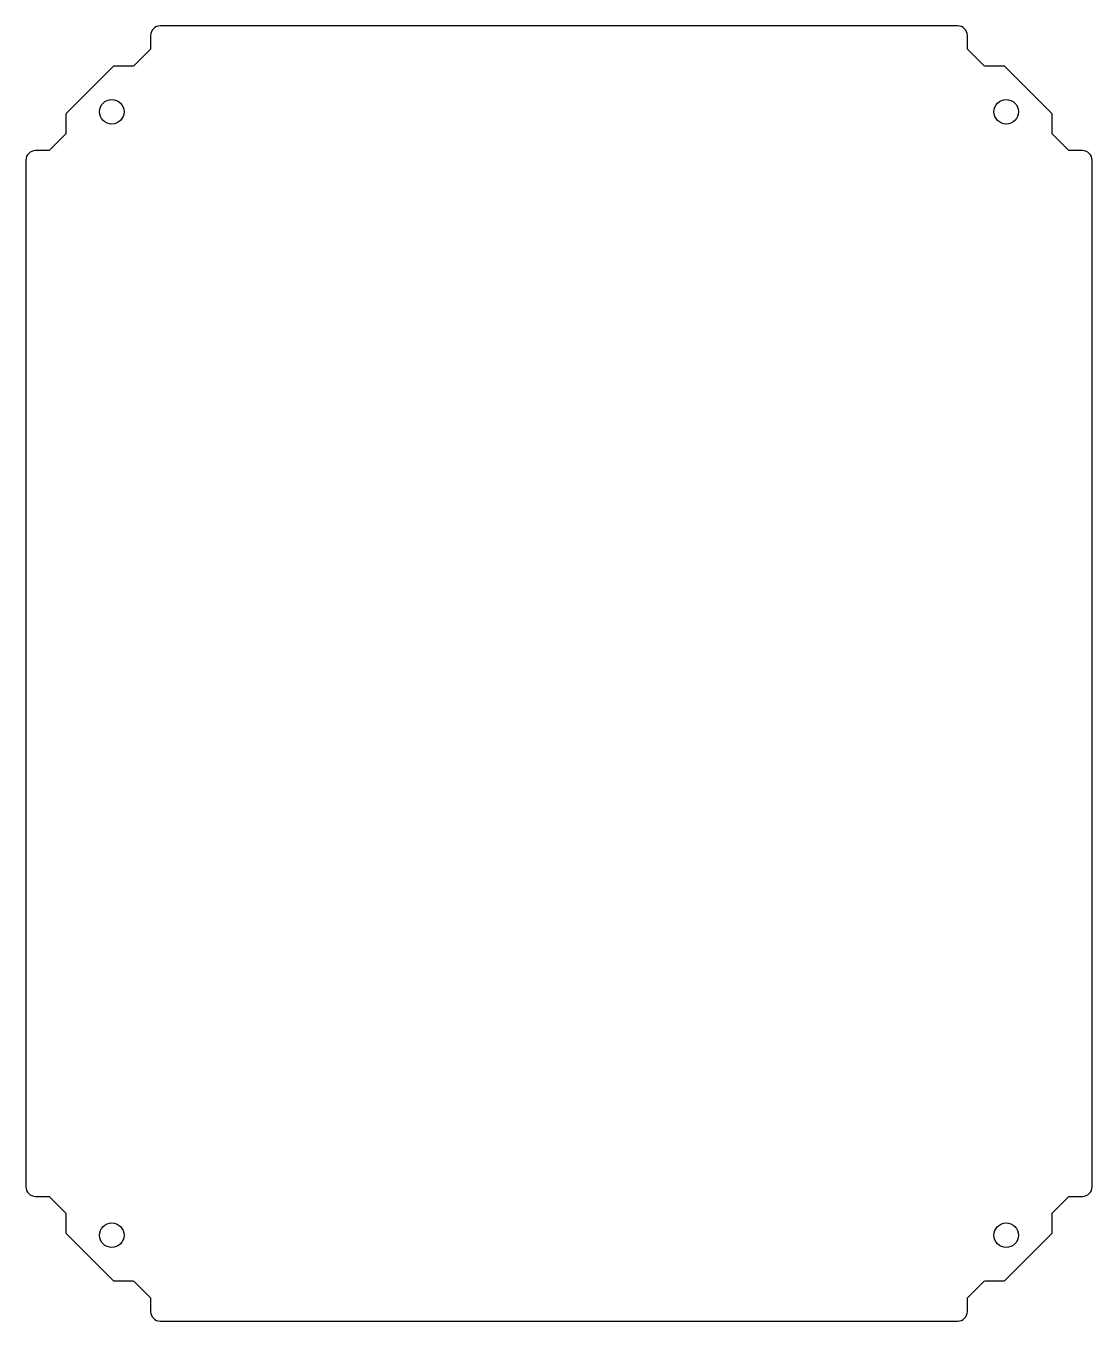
# Model space of a CAD drawing. Header units: millimetres. Extents: x -111 to 111, y -135 to 135.
import ezdxf

# ---------------------------------------------------------------- set-up
doc = ezdxf.new("R2010")
doc.units = ezdxf.units.MM
doc.layers.get('0').update_dxf_attribs({"linetype": 'CONTINUOUS'})

msp = doc.modelspace()

# ---------------------------------------------------------------- linework, layer by layer
msp.add_lwpolyline([(-83.13, 135, 0.414214), (-85.13, 133), (-85.13, 130.35, -0.198912), (-85.27, 130), (-88.48, 126.79, -0.198912), (-88.83, 126.64), (-92.66, 126.64, 0.198912), (-93.01, 126.5), (-102.62, 116.89, 0.198912), (-102.77, 116.54), (-102.77, 112.71, -0.198912), (-102.91, 112.35), (-106.12, 109.15, -0.198912), (-106.47, 109), (-109.13, 109, 0.414214), (-111.13, 107), (-111.13, -107, 0.414214), (-109.13, -109), (-106.47, -109, -0.198912), (-106.12, -109.15), (-102.91, -112.35, -0.198912), (-102.77, -112.71), (-102.77, -116.54, 0.198912), (-102.62, -116.89), (-93.01, -126.5, 0.198912), (-92.66, -126.64), (-88.83, -126.64, -0.198912), (-88.48, -126.79), (-85.27, -130, -0.198912), (-85.13, -130.35), (-85.13, -133, 0.414214), (-83.13, -135), (83.12, -135, 0.414214), (85.12, -133), (85.12, -130.35, -0.198912), (85.27, -130), (88.48, -126.79, -0.198912), (88.83, -126.64), (92.66, -126.64, 0.198912), (93.01, -126.5), (102.62, -116.89, 0.198912), (102.77, -116.54), (102.77, -112.71, -0.198912), (102.91, -112.35), (106.12, -109.15, -0.198912), (106.47, -109), (109.12, -109, 0.414214), (111.12, -107), (111.12, 107, 0.414214), (109.12, 109), (106.47, 109, -0.198912), (106.12, 109.15), (102.91, 112.35, -0.198912), (102.77, 112.71), (102.77, 116.54, 0.198912), (102.62, 116.89), (93.01, 126.5, 0.198912), (92.66, 126.64), (88.83, 126.64, -0.198912), (88.48, 126.79), (85.27, 130, -0.198912), (85.12, 130.35), (85.12, 133, 0.414214), (83.12, 135)], format="xyb", close=True)
for centre in [(-93.22, 117.1), (93.22, 117.1), (-93.22, -117.1), (93.22, -117.1)]:
    msp.add_circle(centre, 2.55)

doc.saveas('drawing.dxf')
